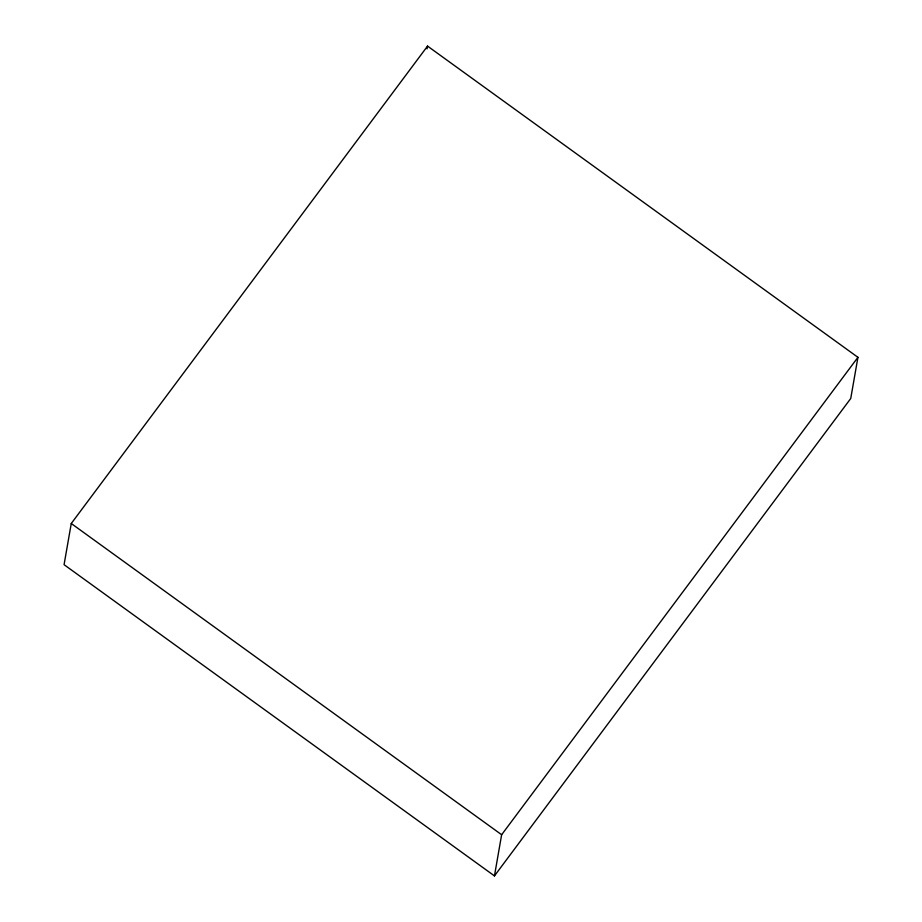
<?xml version="1.0" encoding="UTF-8"?>
<svg xmlns="http://www.w3.org/2000/svg" width="922" height="922" viewBox="0 0 922 922"><rect width="100%" height="100%" fill="white"/><g stroke="black" fill="none" stroke-linecap="round" stroke-linejoin="round"><path stroke-width="1.38" d="M71.259 523.512L64.067 564.679L494.457 875.9L850.741 398.488L857.933 357.321L427.543 46.1L71.259 523.512L501.637 834.733L494.457 875.9M427.059 48.843L427.543 46.1M501.637 834.733L857.933 357.321"/></g></svg>
